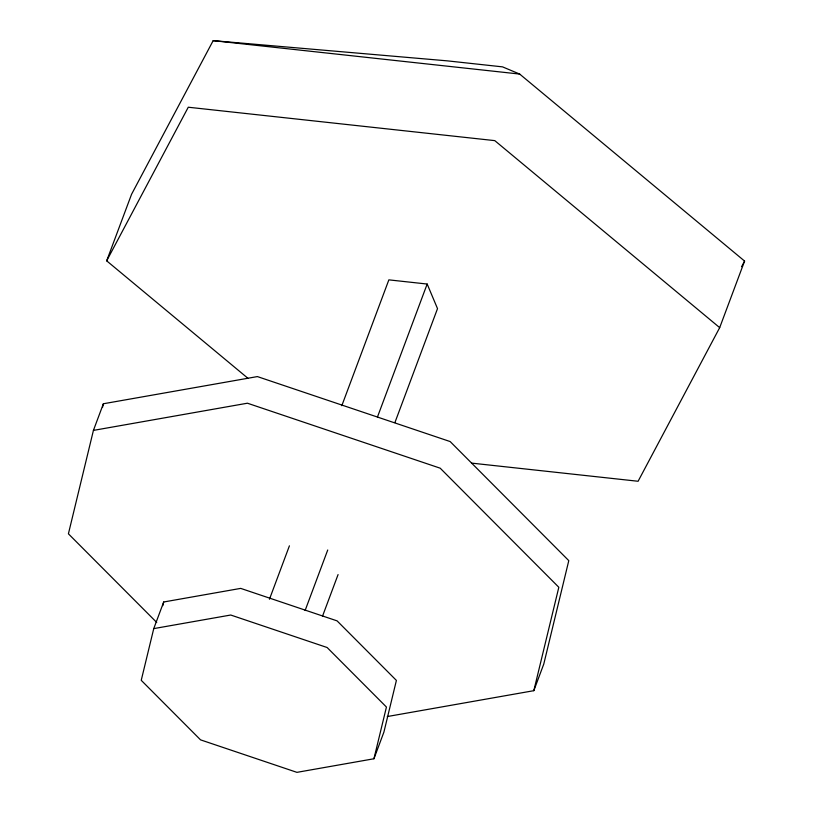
<?xml version="1.0" encoding="UTF-8"?>
<svg xmlns="http://www.w3.org/2000/svg" width="813" height="813" viewBox="0 0 813 813"><rect width="100%" height="100%" fill="white"/><g stroke="black" fill="none" stroke-linecap="round" stroke-linejoin="round"><path stroke-width="1.22" d="M387.273 716.548L533.816 690.684L543.775 664.058L568.785 560.635L450.158 441.561L257.386 376.582L103.383 403.756L93.424 430.392L68.414 533.806L156.716 622.443M102.489 407.455L103.383 403.756M153.748 628.612L141.238 680.318L200.547 739.86L296.938 772.35L373.939 758.763L383.899 732.127L396.398 680.42L337.09 620.878L240.699 588.388L163.698 601.986L153.748 628.612L230.74 615.024L327.131 647.514L386.439 707.046L373.939 758.763M162.803 605.675L163.698 601.986M533.816 690.684L558.826 587.271L440.199 468.186L247.426 403.207L93.424 430.392M247.863 378.228L106.676 260.831L131.574 194.256L213.169 40.65L447.374 60.863L502.546 66.869L519.67 74.064L744.586 261.075L719.688 327.649L638.093 481.266L471.601 463.115M269.449 599.252L289.418 545.818M341.806 405.717L388.858 279.865L427.171 284.042L437.516 308.625L394.894 422.608M305.099 610.543L327.73 549.995M377.456 417.018L427.171 284.042M322.537 616.132L338.076 574.578M106.676 260.831L188.27 107.225L494.782 140.629L719.688 327.649M741.608 266.684L744.586 261.075M213.169 40.65L519.67 74.064"/></g></svg>
